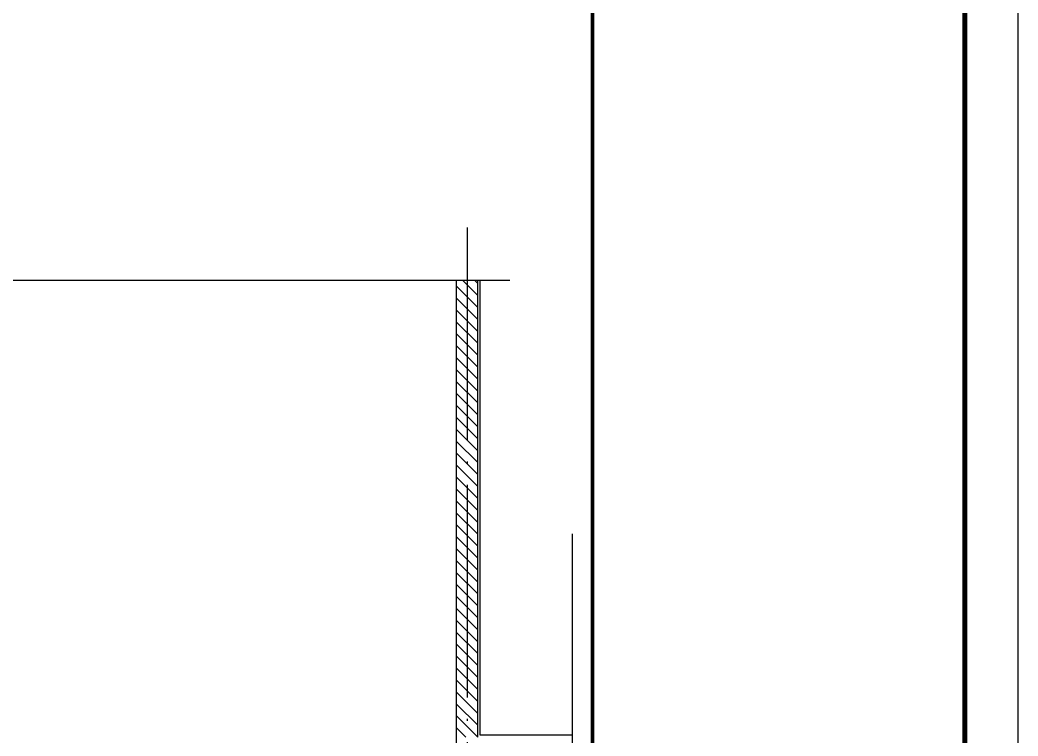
# Model space of a CAD drawing. Extents: x -4747 to 1060961, y -766984 to 396631.
# Drawn here: x 471990 to 481371, y -403704 to -396970 of the extents above; entities that cross this region are included whole.
import ezdxf

# ---------------------------------------------------------------- set-up
doc = ezdxf.new("R2010")
doc.units = 0
doc.header["$LTSCALE"] = 1000
doc.header["$MEASUREMENT"] = 0
doc.linetypes.add('DOTE', pattern=[2.42, 2, -0.2, 0.02, -0.2])
for name, color, linetype in [('BZ_标准图框', 7, 'CONTINUOUS'), ('DIM_SYMB', 3, 'CONTINUOUS'), ('DOTE', 1, 'DOTE'), ('PUB_TITLE', 4, 'CONTINUOUS'), ('WALL', 6, 'CONTINUOUS'), ('剖面填充', 147, 'CONTINUOUS'), ('详图线条', 9, 'CONTINUOUS')]:
    doc.layers.add(name, color=color, linetype=linetype)

msp = doc.modelspace()

# ---------------------------------------------------------------- hatches: boundary and pattern name
at = {"layer": '剖面填充'}
h = msp.add_hatch(dxfattribs=at)
h.set_pattern_fill('ANSI31', color=256, scale=50, style=0)
h.set_pattern_definition([(135, (1557737.61, -278436.83), (56.126601, 56.126601), [])])
h.paths.add_polyline_path([(471593.5, -399421), (471793.5, -399421), (471793.5, -403713.6), (471593.5, -403713.6)])
h.paths.add_polyline_path([(476093.5, -399421), (476293.5, -399421), (476293.5, -403713.6), (476093.5, -403713.6)])
h.paths.add_polyline_path([(476093.5, -404263.6), (476293.5, -404263.6), (476293.5, -410213.6), (476093.5, -410213.6)])
h.paths.add_polyline_path([(471593.5, -404313.6), (471793.5, -404313.6), (471793.5, -406513.6), (471593.5, -406513.6)])
h.paths.add_polyline_path([(471793.5, -409313.6), (471593.5, -409313.6), (471593.5, -406913.6), (471793.5, -406913.6)])
h.paths.add_polyline_path([(464593.5, -399421), (464793.5, -399421), (464793.5, -403713.6), (464593.5, -403713.6)])
h.paths.add_polyline_path([(464593.5, -404113.6), (464793.5, -404113.6), (464793.5, -405113.6), (464593.5, -405113.6)])
h.paths.add_polyline_path([(464593.5, -405513.6), (464793.5, -405513.6), (464793.5, -407913.6), (464593.5, -407913.6)])
h.paths.add_polyline_path([(464793.5, -409313.6), (464593.5, -409313.6), (464593.5, -408313.6), (464793.5, -408313.6)])

# ---------------------------------------------------------------- linework, layer by layer
at = {"layer": 'BZ_标准图框', "const_width": 35}
msp.add_lwpolyline([(477370.8, -416414.3), (477370.8, -375364.3)], dxfattribs=at)
at = {"layer": 'DIM_SYMB'}
for points in [[(476593.5, -399421), (470470.4, -399421), (470432.2, -399526), (470395.2, -399316), (470357.9, -399421), (464234.9, -399421)], [(477184.3, -410970.9), (477184.3, -406442.4), (477079.3, -406404.1), (477289.3, -406367.1), (477184.3, -406329.9), (477184.3, -401801.3)]]:
    msp.add_lwpolyline(points, dxfattribs=at)
at = {"layer": 'DOTE'}
msp.add_line((476193.5, -398921), (476193.5, -412955.5), dxfattribs=at)
at = {"layer": 'PUB_TITLE'}
msp.add_lwpolyline([(421920.8, -416914.3), (481370.8, -416914.3), (481370.8, -374864.3), (421920.8, -374864.3)], close=True, dxfattribs=at)
at = {"layer": 'PUB_TITLE', "const_width": 50}
msp.add_lwpolyline([(423170.8, -416414.3), (480870.8, -416414.3), (480870.8, -375364.3), (423170.8, -375364.3)], close=True, dxfattribs=at)
at = {"layer": 'WALL'}
for points in [[(476093.5, -411813.6), (476093.5, -399421)], [(476293.5, -403713.6), (476293.5, -399421)]]:
    msp.add_lwpolyline(points, dxfattribs=at)
at = {"layer": '详图线条'}
msp.add_lwpolyline([(476313.5, -399421), (476313.5, -403693.6), (477184.3, -403693.6)], dxfattribs=at)

doc.saveas('drawing.dxf')
